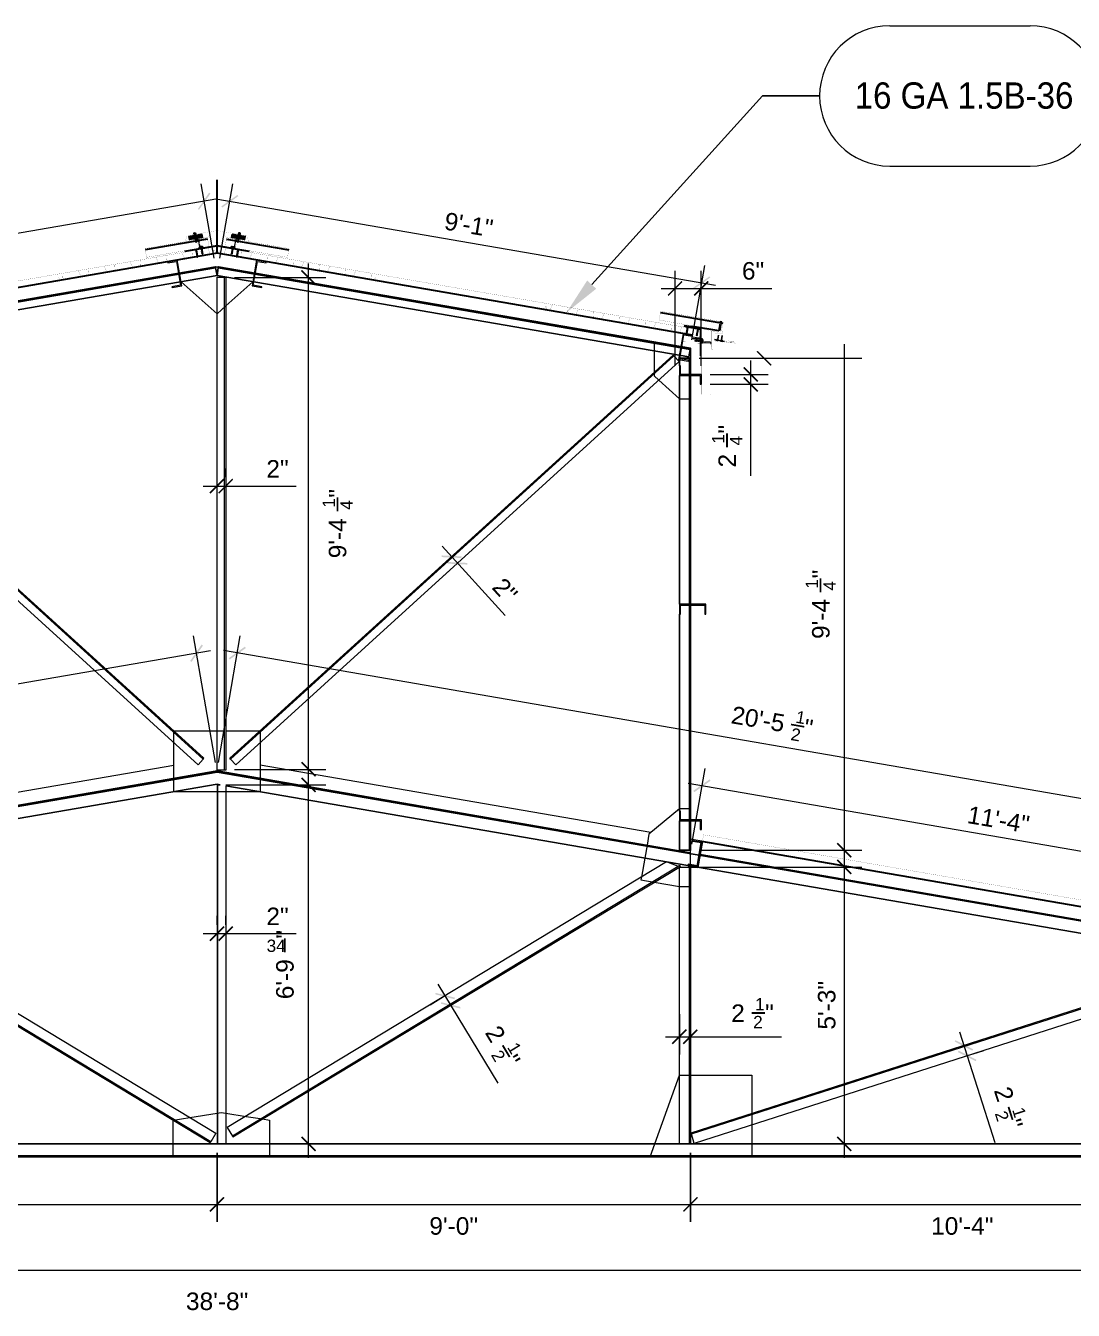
# Model space of a CAD drawing. Header units: inches. Extents: x -33163 to 19162, y -8858 to 30669.
# Drawn here: x -3158.9 to -2919.9, y -79.6 to 213.3 of the extents above; entities that cross this region are included whole.
import ezdxf
from ezdxf import colors
from ezdxf.entities.mleader import LeaderData, LeaderLine
from ezdxf.enums import TextEntityAlignment as Align
from ezdxf.math import Vec2, Vec3

# ---------------------------------------------------------------- set-up
doc = ezdxf.new("R2010")
doc.units = ezdxf.units.IN
doc.layers.get('0').update_dxf_attribs({"color": 9, "lineweight": 0})
doc.layers.get('Defpoints').update_dxf_attribs({"color": 254})
for name, color, linetype, lineweight in [('01 Accessories', 12, 'Continuous', 25), ('05 Fasteners', 11, 'Continuous', 15), ('06 - Fasteners', 11, 'Continuous', 30), ('07 - Roof Panels', 6, 'Continuous', 30), ('10 - Flashings', 2, 'Continuous', 60), ('11 Sealant', 9, 'Continuous', 13), ('12 - Steel', 11, 'Continuous', 15), ('12 Structural', 11, 'Continuous', 25), ('17 - Rigid Insulation', 2, 'ZIGZAG', 30), ('CALLOUTS', 255, 'Continuous', 0), ('METAL-DECK', 12, 'Continuous', 0)]:
    doc.layers.add(name, color=color, linetype=linetype, lineweight=lineweight)
for name, color, linetype in [('TRUSS_DIM', 12, 'Continuous'), ('TRUSS_Geometry', 12, 'Continuous'), ('WALL_Solid Fills', 11, 'Continuous')]:
    doc.layers.add(name, color=color, linetype=linetype)
doc.styles.add('arial', font='arial.ttf', dxfattribs={"width": 0.9})
doc.styles.add('PDF F1', font='arial.ttf')
doc.styles.add('Sheffield', font='arial.ttf', dxfattribs={"height": 0.175})
doc.styles.get("Standard").update_dxf_attribs({"font": 'arial.ttf'})
doc.linetypes.add('ZIGZAG', pattern='A,0.0001,-0.2,[131,ltypeshp.shx,S=0.2,R=0,X=-0.2,Y=0],-0.4,[131,ltypeshp.shx,S=0.2,R=180,X=0.2,Y=0],-0.2', length=0.8001)
doc.dimstyles.new('Sheffield', dxfattribs={"dimtxt": 0.25, "dimasz": 0.375, "dimexe": 0.5, "dimexo": 0.5, "dimgap": 0.25, "dimtad": 1, "dimdec": 4, "dimzin": 3, "dimdsep": 46, "dimlunit": 4, "dimtxsty": 'Sheffield', "dimblk": 'OPEN30', "dimcen": 0.09375, "dimdle": 0.5, "dimclre": 256, "dimadec": 0, "dimazin": 0, "dimtfac": 1, "dimtdec": 4, "dimtix": 1, "dimtmove": 2, "dimatfit": 3, "dimldrblk": 'OPEN30', "dimfxl": 1, "dimfrac": 2, "dimtolj": 1, "dimtzin": 0, "dimarcsym": 0})

# ---------------------------------------------------------------- blocks, each defined once
blk = doc.blocks.new('_TagSlot')
at = {"color": 0, "linetype": 'ByBlock', "lineweight": -2, "transparency": 16777216}
for p, q in [((-0.125, 0.125), (0.125, 0.125)), ((-0.125, -0.125), (0.125, -0.125))]:
    blk.add_line(p, q, dxfattribs=at)
for centre, start, end in [((-0.125, 0), 90, 270), ((0.125, 0), 270, 90)]:
    blk.add_arc(centre, 0.125, start, end, dxfattribs=at)
at = {"color": 0, "transparency": 16777216}
blk.add_attdef('TAGNUMBER', text='', height=0.09375, dxfattribs=at).set_placement((0, -0.046875), align=Align.CENTER)
blk = doc.blocks.new('*U254')
at = {"layer": '11 Sealant'}
h = blk.add_hatch(dxfattribs=at)
h.set_pattern_fill('ANSI31', color=256, scale=0.75, angle=29.9901)
h.set_pattern_definition([(74.99, (0.02288, 0.08538), (-0.090551, 0.02428), [])])
h.paths.add_polyline_path([(0.38, 0.22), (0.29, 0.38), (-0.47, -0.06), (-0.38, -0.22)])
blk.add_lwpolyline([(-0.38, -0.22), (-0.47, -0.06), (0.29, 0.38), (0.38, 0.22)], close=True, dxfattribs=at)
blk = doc.blocks.new('*U255')
at = {"layer": '05 Fasteners'}
for p, q in [((-0.31, 0.12), (-0.15, 0.17)), ((-0.16, 0.21), (-0.16, 0.31)), ((-0.15, 0.17), (0.15, 0.17)), ((-0.13, 0.33), (-0.12, 0.33)), ((-0.12, 0.33), (0.12, 0.33)), ((-0.09, 0.21), (-0.09, 0.31)), ((-0.08, 0.03), (-0.08, -0.1)), ((-0.06, 0.33), (0.06, 0.33)), ((0.08, 0.03), (0.08, -0.06)), ((0.09, 0.21), (0.09, 0.31)), ((0.12, 0.33), (0.13, 0.33)), ((0.31, 0.12), (0.15, 0.17)), ((0.16, 0.21), (0.16, 0.31)), ((-0.12, -0.13), (-0.08, -0.1)), ((-0.08, -0.14), (-0.12, -0.13)), ((-0.12, -0.23), (-0.08, -0.2)), ((-0.08, -0.24), (-0.12, -0.23)), ((-0.12, -0.34), (-0.08, -0.31)), ((-0.08, -0.35), (-0.12, -0.34)), ((-0.12, -0.44), (-0.08, -0.41)), ((-0.08, -0.45), (-0.12, -0.44)), ((-0.12, -0.54), (-0.08, -0.51)), ((-0.08, -0.55), (-0.12, -0.54)), ((-0.12, -0.64), (-0.08, -0.61)), ((-0.08, -0.65), (-0.12, -0.64)), ((-0.12, -0.74), (-0.08, -0.72)), ((-0.08, -0.75), (-0.12, -0.74)), ((-0.12, -0.85), (-0.08, -0.82)), ((-0.08, -0.86), (-0.12, -0.85)), ((-0.12, -0.95), (-0.08, -0.92)), ((-0.08, -0.96), (-0.12, -0.95)), ((-0.12, -1.05), (-0.08, -1.02)), ((-0.08, -1.06), (-0.12, -1.05)), ((-0.12, -1.15), (-0.08, -1.12)), ((-0.08, -1.16), (-0.12, -1.15)), ((-0.12, -1.26), (-0.08, -1.23)), ((-0.08, -1.27), (-0.12, -1.26)), ((-0.12, -1.36), (-0.08, -1.33)), ((-0.08, -1.37), (-0.12, -1.36)), ((-0.12, -1.46), (-0.08, -1.43)), ((-0.08, -1.47), (-0.12, -1.46)), ((-0.12, -1.56), (-0.08, -1.53)), ((-0.08, -1.57), (-0.12, -1.56)), ((-0.12, -1.67), (-0.08, -1.64)), ((-0.08, -1.68), (-0.12, -1.67)), ((-0.08, -0.1), (0.08, -0.06)), ((0.08, -0.1), (-0.08, -0.14)), ((-0.08, -0.14), (-0.08, -0.2)), ((-0.08, -0.2), (0.08, -0.17)), ((0.08, -0.21), (-0.08, -0.24)), ((-0.08, -0.24), (-0.08, -0.31)), ((-0.08, -0.31), (0.08, -0.27)), ((0.08, -0.31), (-0.08, -0.35)), ((-0.08, -0.35), (-0.08, -0.41)), ((-0.08, -0.41), (0.08, -0.37)), ((0.08, -0.41), (-0.08, -0.45)), ((-0.08, -0.45), (-0.08, -0.51)), ((-0.08, -0.51), (0.08, -0.47)), ((0.08, -0.51), (-0.08, -0.55)), ((-0.08, -0.55), (-0.08, -0.61)), ((-0.08, -0.61), (0.08, -0.57)), ((0.08, -0.61), (-0.08, -0.65)), ((-0.08, -0.65), (-0.08, -0.72)), ((-0.08, -0.72), (0.08, -0.68)), ((0.08, -0.72), (-0.08, -0.75)), ((-0.08, -0.75), (-0.08, -0.82)), ((-0.08, -0.82), (0.08, -0.78)), ((0.08, -0.82), (-0.08, -0.86)), ((-0.08, -0.86), (-0.08, -0.92)), ((-0.08, -0.92), (0.08, -0.88)), ((0.08, -0.92), (-0.08, -0.96)), ((-0.08, -0.96), (-0.08, -1.02)), ((-0.08, -1.02), (0.08, -0.98)), ((0.08, -1.02), (-0.08, -1.06)), ((-0.08, -1.06), (-0.08, -1.12)), ((-0.08, -1.12), (0.08, -1.09)), ((0.08, -1.13), (-0.08, -1.16)), ((-0.08, -1.16), (-0.08, -1.23)), ((-0.08, -1.23), (0.08, -1.19)), ((0.08, -1.23), (-0.08, -1.27)), ((-0.08, -1.27), (-0.08, -1.33)), ((-0.08, -1.33), (0.08, -1.29)), ((0.08, -1.33), (-0.08, -1.37)), ((-0.08, -1.37), (-0.08, -1.43)), ((-0.08, -1.43), (0.08, -1.39)), ((0.08, -1.43), (-0.08, -1.47)), ((-0.08, -1.47), (-0.08, -1.53)), ((-0.08, -1.53), (0.08, -1.49)), ((0.08, -1.53), (-0.08, -1.57)), ((-0.08, -1.57), (-0.08, -1.64)), ((-0.08, -1.64), (0.08, -1.6)), ((0.08, -1.64), (-0.08, -1.68)), ((-0.08, -1.68), (-0.08, -1.85)), ((-0.08, -1.85), (0, -1.92)), ((-0.04, -1.85), (0, -1.69)), ((-0.04, -1.85), (0, -1.92)), ((0, -1.92), (0.04, -1.72)), ((0.08, -1.85), (0, -1.92)), ((0.04, -1.85), (0, -1.92)), ((0.04, -1.69), (0.04, -1.85)), ((0.08, -0.06), (0.12, -0.07)), ((0.12, -0.07), (0.08, -0.1)), ((0.08, -0.1), (0.08, -0.17)), ((0.08, -0.17), (0.12, -0.18)), ((0.12, -0.18), (0.08, -0.21)), ((0.08, -0.21), (0.08, -0.27)), ((0.08, -0.27), (0.12, -0.28)), ((0.12, -0.28), (0.08, -0.31)), ((0.08, -0.31), (0.08, -0.37)), ((0.08, -0.37), (0.12, -0.38)), ((0.12, -0.38), (0.08, -0.41)), ((0.08, -0.41), (0.08, -0.47)), ((0.08, -0.47), (0.12, -0.48)), ((0.12, -0.48), (0.08, -0.51)), ((0.08, -0.51), (0.08, -0.57)), ((0.08, -0.57), (0.12, -0.58)), ((0.12, -0.58), (0.08, -0.61)), ((0.08, -0.61), (0.08, -0.68)), ((0.08, -0.68), (0.12, -0.69)), ((0.12, -0.69), (0.08, -0.72)), ((0.08, -0.72), (0.08, -0.78)), ((0.08, -0.78), (0.12, -0.79)), ((0.12, -0.79), (0.08, -0.82)), ((0.08, -0.82), (0.08, -0.88)), ((0.08, -0.88), (0.12, -0.89)), ((0.12, -0.89), (0.08, -0.92)), ((0.08, -0.92), (0.08, -0.98)), ((0.08, -0.98), (0.12, -0.99)), ((0.12, -0.99), (0.08, -1.02)), ((0.08, -1.02), (0.08, -1.09)), ((0.08, -1.09), (0.12, -1.1)), ((0.12, -1.1), (0.08, -1.13)), ((0.08, -1.13), (0.08, -1.19)), ((0.08, -1.19), (0.12, -1.2)), ((0.12, -1.2), (0.08, -1.23)), ((0.08, -1.23), (0.08, -1.29)), ((0.08, -1.29), (0.12, -1.3)), ((0.12, -1.3), (0.08, -1.33)), ((0.08, -1.33), (0.08, -1.39)), ((0.08, -1.39), (0.12, -1.4)), ((0.12, -1.4), (0.08, -1.43)), ((0.08, -1.43), (0.08, -1.49)), ((0.08, -1.49), (0.12, -1.5)), ((0.12, -1.5), (0.08, -1.53)), ((0.08, -1.53), (0.08, -1.6)), ((0.08, -1.6), (0.12, -1.61)), ((0.12, -1.61), (0.08, -1.64)), ((0.08, -1.64), (0.08, -1.85))]:
    blk.add_line(p, q, dxfattribs=at)
for points in [[(-0.31, 0.12), (0.31, 0.12), (0.31, 0.11), (-0.31, 0.11)], [(-0.25, 0.11), (0.25, 0.11), (0.25, 0.03), (-0.25, 0.03)]]:
    blk.add_lwpolyline(points, close=True, dxfattribs=at)
blk.add_lwpolyline([(-0.18, 0.21), (0.18, 0.21, -0.414214), (0.19, 0.2), (0.19, 0.18), (-0.19, 0.18), (-0.19, 0.2, -0.414214)], format="xyb", close=True, dxfattribs=at)
for centre, radius, start, end in [((-0.13, 0.31), 0.0279, 90, 180), ((-0.12, 0.31), 0.0279, 0, 90), ((-0.06, 0.31), 0.0279, 90, 180), ((0.06, 0.31), 0.0279, 0, 90), ((0.12, 0.31), 0.0279, 90, 180), ((0.13, 0.31), 0.0279, 0, 90), ((0, -1.58), 0.274, 253.693, 261.1464), ((0.02, -1.69), 0.0213, 5.7698, 165.8256), ((0, -1.58), 0.274, 278.8536, 286.307)]:
    blk.add_arc(centre, radius, start, end, dxfattribs=at)
blk = doc.blocks.new('#10 SD Pancake')
at = {"layer": '05 Fasteners'}
for p, q in [((0.23, 0.11), (-0.23, 0.11)), ((-0.23, 0.03), (0.23, 0.03)), ((-0.08, 0.03), (-0.08, -0.1)), ((0.08, 0.03), (0.08, -0.06)), ((-0.12, -0.13), (-0.08, -0.1)), ((-0.08, -0.14), (-0.12, -0.13)), ((-0.12, -0.23), (-0.08, -0.2)), ((-0.08, -0.24), (-0.12, -0.23)), ((-0.12, -0.34), (-0.08, -0.31)), ((-0.08, -0.35), (-0.12, -0.34)), ((-0.12, -0.44), (-0.08, -0.41)), ((-0.08, -0.45), (-0.12, -0.44)), ((-0.12, -0.54), (-0.08, -0.51)), ((-0.08, -0.55), (-0.12, -0.54)), ((-0.12, -0.64), (-0.08, -0.61)), ((-0.08, -0.65), (-0.12, -0.64)), ((-0.12, -0.74), (-0.08, -0.72)), ((-0.08, -0.75), (-0.12, -0.74)), ((-0.12, -0.85), (-0.08, -0.82)), ((-0.08, -0.86), (-0.12, -0.85)), ((-0.12, -0.95), (-0.08, -0.92)), ((-0.08, -0.96), (-0.12, -0.95)), ((-0.12, -1.05), (-0.08, -1.02)), ((-0.08, -1.06), (-0.12, -1.05)), ((-0.12, -1.15), (-0.08, -1.12)), ((-0.08, -1.16), (-0.12, -1.15)), ((-0.12, -1.26), (-0.08, -1.23)), ((-0.08, -1.27), (-0.12, -1.26)), ((-0.12, -1.36), (-0.08, -1.33)), ((-0.08, -1.37), (-0.12, -1.36)), ((-0.12, -1.46), (-0.08, -1.43)), ((-0.08, -1.47), (-0.12, -1.46)), ((-0.08, -0.1), (0.08, -0.06)), ((0.08, -0.1), (-0.08, -0.14)), ((-0.08, -0.14), (-0.08, -0.2)), ((-0.08, -0.2), (0.08, -0.17)), ((0.08, -0.21), (-0.08, -0.24)), ((-0.08, -0.24), (-0.08, -0.31)), ((-0.08, -0.31), (0.08, -0.27)), ((0.08, -0.31), (-0.08, -0.35)), ((-0.08, -0.35), (-0.08, -0.41)), ((-0.08, -0.41), (0.08, -0.37)), ((0.08, -0.41), (-0.08, -0.45)), ((-0.08, -0.45), (-0.08, -0.51)), ((-0.08, -0.51), (0.08, -0.47)), ((0.08, -0.51), (-0.08, -0.55)), ((-0.08, -0.55), (-0.08, -0.61)), ((-0.08, -0.61), (0.08, -0.57)), ((0.08, -0.61), (-0.08, -0.65)), ((-0.08, -0.65), (-0.08, -0.72)), ((-0.08, -0.72), (0.08, -0.68)), ((0.08, -0.72), (-0.08, -0.75)), ((-0.08, -0.75), (-0.08, -0.82)), ((-0.08, -0.82), (0.08, -0.78)), ((0.08, -0.82), (-0.08, -0.86)), ((-0.08, -0.86), (-0.08, -0.92)), ((-0.08, -0.92), (0.08, -0.88)), ((0.08, -0.92), (-0.08, -0.96)), ((-0.08, -0.96), (-0.08, -1.02)), ((-0.08, -1.02), (0.08, -0.98)), ((0.08, -1.02), (-0.08, -1.06)), ((-0.08, -1.06), (-0.08, -1.12)), ((-0.08, -1.12), (0.08, -1.09)), ((0.08, -1.13), (-0.08, -1.16)), ((-0.08, -1.16), (-0.08, -1.23)), ((-0.08, -1.23), (0.08, -1.19)), ((0.08, -1.23), (-0.08, -1.27)), ((-0.08, -1.27), (-0.08, -1.33)), ((-0.08, -1.33), (0.08, -1.29)), ((0.08, -1.33), (-0.08, -1.37)), ((-0.08, -1.37), (-0.08, -1.43)), ((-0.08, -1.43), (0.08, -1.39)), ((0.08, -1.43), (-0.08, -1.47)), ((-0.08, -1.47), (-0.08, -1.64)), ((-0.08, -1.64), (0, -1.72)), ((-0.04, -1.65), (0, -1.48)), ((-0.04, -1.65), (0, -1.72)), ((0, -1.72), (0.04, -1.52)), ((0.08, -1.64), (0, -1.72)), ((0.04, -1.65), (0, -1.72)), ((0.04, -1.48), (0.04, -1.65)), ((0.08, -0.06), (0.12, -0.07)), ((0.12, -0.07), (0.08, -0.1)), ((0.08, -0.1), (0.08, -0.17)), ((0.08, -0.17), (0.12, -0.18)), ((0.12, -0.18), (0.08, -0.21)), ((0.08, -0.21), (0.08, -0.27)), ((0.08, -0.27), (0.12, -0.28)), ((0.12, -0.28), (0.08, -0.31)), ((0.08, -0.31), (0.08, -0.37)), ((0.08, -0.37), (0.12, -0.38)), ((0.12, -0.38), (0.08, -0.41)), ((0.08, -0.41), (0.08, -0.47)), ((0.08, -0.47), (0.12, -0.48)), ((0.12, -0.48), (0.08, -0.51)), ((0.08, -0.51), (0.08, -0.57)), ((0.08, -0.57), (0.12, -0.58)), ((0.12, -0.58), (0.08, -0.61)), ((0.08, -0.61), (0.08, -0.68)), ((0.08, -0.68), (0.12, -0.69)), ((0.12, -0.69), (0.08, -0.72)), ((0.08, -0.72), (0.08, -0.78)), ((0.08, -0.78), (0.12, -0.79)), ((0.12, -0.79), (0.08, -0.82)), ((0.08, -0.82), (0.08, -0.88)), ((0.08, -0.88), (0.12, -0.89)), ((0.12, -0.89), (0.08, -0.92)), ((0.08, -0.92), (0.08, -0.98)), ((0.08, -0.98), (0.12, -0.99)), ((0.12, -0.99), (0.08, -1.02)), ((0.08, -1.02), (0.08, -1.09)), ((0.08, -1.09), (0.12, -1.1)), ((0.12, -1.1), (0.08, -1.13)), ((0.08, -1.13), (0.08, -1.19)), ((0.08, -1.19), (0.12, -1.2)), ((0.12, -1.2), (0.08, -1.23)), ((0.08, -1.23), (0.08, -1.29)), ((0.08, -1.29), (0.12, -1.3)), ((0.12, -1.3), (0.08, -1.33)), ((0.08, -1.33), (0.08, -1.39)), ((0.08, -1.39), (0.12, -1.4)), ((0.12, -1.4), (0.08, -1.43)), ((0.08, -1.43), (0.08, -1.64))]:
    blk.add_line(p, q, dxfattribs=at)
for centre, radius, start, end in [((-0.23, 0.07), 0.0385, 90, 270), ((-0.23, 0.07), 0.0385, 90, 270), ((0.23, 0.07), 0.0385, 270, 90), ((0.23, 0.07), 0.0385, 270, 90), ((0, -1.38), 0.274, 253.693, 261.1464), ((0.02, -1.49), 0.0213, 5.7698, 165.8256), ((0, -1.38), 0.274, 278.8536, 286.307)]:
    blk.add_arc(centre, radius, start, end, dxfattribs=at)
blk = doc.blocks.new('*U256')
at = {"layer": '11 Sealant'}
h = blk.add_hatch(dxfattribs=at)
h.set_pattern_fill('ANSI31', color=256, scale=0.75, angle=-0.009933)
h.set_pattern_definition([(44.99, (0.0625, 0.0625), (-0.06628, 0.066303), [])])
h.paths.add_polyline_path([(0.4375, 0), (0.4375, 0.1875), (-0.4375, 0.1875), (-0.4375, 0)])
blk.add_lwpolyline([(-0.4375, 0), (-0.4375, 0.1875), (0.4375, 0.1875), (0.4375, 0)], close=True, dxfattribs=at)
blk = doc.blocks.new('_Open30')
at = {"color": 0, "linetype": 'ByBlock', "lineweight": -2}
for p, q in [((-1, 0.27), (0, 0)), ((0, 0), (-1, -0.27)), ((0, 0), (-1, 0))]:
    blk.add_line(p, q, dxfattribs=at)
blk = doc.blocks.new('*D257')
at = {"color": 0, "lineweight": -2, "transparency": 16777216}
for p, q in [((-3001.41, 141.68), (-3001.78, 141.74)), ((-3000.22, 141.47), (-3001.04, 141.61)), ((-2999.85, 141.41), (-2999.48, 141.35))]:
    blk.add_line(p, q, dxfattribs=at)
at = {"lineweight": -2, "transparency": 16777216}
for p, q in [((-3000.84, 142.79), (-3001.08, 141.37)), ((-3000.01, 142.7), (-3000.26, 141.23))]:
    blk.add_line(p, q, dxfattribs=at)
at = {"layer": 'Defpoints', "color": 0, "transparency": 16777216}
for p in [(-3001.04, 141.61), (-3000.72, 143.43), (-2999.9, 143.34)]:
    blk.add_point(p, dxfattribs=at)
at = {"color": 0, "lineweight": -2, "transparency": 16777216, "xscale": 0.375, "yscale": 0.375, "zscale": 0.375}
for p, rotation in [((-3001.04, 141.61), 350.2232349922344), ((-3000.22, 141.47), 170.2232349922343)]:
    blk.add_blockref('_Open30', p, dxfattribs=dict(at, rotation=rotation))
at = {"color": 0, "transparency": 16777216, "insert": (-2998.02, 141.22), "char_height": 0.175, "attachment_point": 5, "rotation": 350.2232, "style": 'Sheffield'}
blk.add_mtext('\\A1;ALLOW FOR \\PTHERMAL EXPANSION', dxfattribs=at)

msp = doc.modelspace()

# ---------------------------------------------------------------- linework, layer by layer
at = {"layer": '01 Accessories', "linetype": 'Continuous'}
for p, q in [((-3118.64609, 165.61661), (-3121.60252, 165.10718)), ((-3118.62221, 165.47802), (-3121.57864, 164.96859)), ((-3118.59833, 165.33944), (-3121.55476, 164.83001)), ((-3118.57445, 165.20086), (-3121.53088, 164.69143)), ((-3111.8583, 165.20086), (-3108.90187, 164.69143)), ((-3111.83442, 165.33944), (-3108.87799, 164.83001)), ((-3111.81055, 165.47802), (-3108.85411, 164.96859)), ((-3111.78667, 165.61661), (-3108.83024, 165.10718))]:
    msp.add_line(p, q, dxfattribs=at)
for points in [[(-3118.54659, 165.03918), (-3118.67395, 165.77829), (-3121.63038, 165.26885), (-3121.50302, 164.52975)], [(-3111.88616, 165.03918), (-3111.75881, 165.77829), (-3108.80238, 165.26885), (-3108.92973, 164.52975)]]:
    msp.add_lwpolyline(points, close=True, dxfattribs=at)
at = {"layer": '06 - Fasteners'}
msp.add_line((-3115.21638, 161.41097), (-3115.21638, 178.14599), dxfattribs=at)
at = {"layer": '07 - Roof Panels', "lineweight": 30}
for p, q in [((-3117.36308, 164.67873), (-3131.59496, 162.22641)), ((-3113.06967, 164.67873), (-3098.8378, 162.22641)), ((-3014.0749, 147.93279), (-2999.84303, 145.48046))]:
    msp.add_line(p, q, dxfattribs=at)
at = {"layer": '07 - Roof Panels', "const_width": 0.03}
for points in [[(-3131.28982, 160.5032), (-3117.06591, 162.95415), (-3117.41092, 164.95633), (-3131.64279, 162.504)], [(-3099.14294, 160.5032), (-3113.36684, 162.95415), (-3113.02184, 164.95633), (-3098.78996, 162.504)], [(-3000.14817, 143.75725), (-3014.37207, 146.2082), (-3014.02707, 148.21039), (-2999.7952, 145.75805)], [(-3004.72307, 129.25171), (-3004.72307, 143.68524), (-3002.69138, 143.68524), (-3002.69139, 129.24362)]]:
    msp.add_lwpolyline(points, close=True, dxfattribs=at)
msp.add_lwpolyline([(-3000.14817, 143.75725, -0.855673499), (-3000.27059, 143.02701), (-3001.75415, 143.2736)], format="xyb", dxfattribs=at)
at = {"layer": '10 - Flashings', "linetype": 'Continuous', "const_width": 0.02}
for points in [[(-3122.2204, 164.49743), (-3122.32728, 164.20729), (-3122.34586, 164.18097), (-3122.3751, 164.16747), (-3122.40718, 164.17042), (-3122.43351, 164.18899), (-3122.447, 164.21823), (-3122.44406, 164.25031), (-3122.00863, 165.43237), (-3115.21638, 166.60276), (-3108.42413, 165.43237), (-3107.98869, 164.25031), (-3107.98575, 164.21823), (-3107.99925, 164.18899), (-3108.02557, 164.17042), (-3108.05765, 164.16747), (-3108.08689, 164.18097), (-3108.10548, 164.20729), (-3108.21236, 164.49743)], [(-3120.70738, 164.55245), (-3117.1845, 165.15956), (-3116.80772, 165.67196)], [(-3120.65458, 164.52488), (-3119.77779, 164.67598), (-3119.45438, 162.8077), (-3118.31845, 163.00345)], [(-3109.72537, 164.55245), (-3113.24826, 165.15956), (-3113.62504, 165.67196)], [(-3109.77818, 164.52488), (-3110.65497, 164.67598), (-3110.97837, 162.8077), (-3112.1143, 163.00345)], [(-3004.97665, 140.84122), (-3004.97665, 144.0138), (-3007.82144, 144.49507)], [(-3002.19693, 139.50497), (-3002.61209, 139.92012), (-3002.61209, 140.85601), (-3004.49871, 140.85496), (-3004.49871, 142.00996)]]:
    msp.add_lwpolyline(points, dxfattribs=at)
msp.add_lwpolyline([(-3002.57522, 139.77548), (-3002.24612, 139.44638, 1.000815207), (-3002.14785, 139.56364), (-3002.5014, 139.91719), (-3002.5014, 143.67584), (-3000.80279, 143.38213, 1.08617152), (-3000.78137, 143.506), (-3006.69085, 144.53444)], format="xyb", dxfattribs=at)
at = {"layer": '11 Sealant'}
for points in [[(-3119.7575, 164.55789, -1.03231928), (-3119.52556, 164.53488, -0.765945154), (-3119.49587, 164.34855, -0.68343721), (-3119.45659, 164.14538, -0.712027561), (-3119.41389, 163.96644, -0.639737928), (-3119.3875, 163.78206, -0.521234752), (-3119.33659, 163.5623, -0.561368537), (-3119.31801, 163.33839, -0.909348009), (-3119.28071, 163.12194, -0.637446441), (-3119.23313, 162.84583, -0.297298254)], [(-3110.67525, 164.55789, 1.03231928), (-3110.90719, 164.53488, 0.765945154), (-3110.93688, 164.34855, 0.68343721), (-3110.97616, 164.14538, 0.712027561), (-3111.01886, 163.96644, 0.639737928), (-3111.04525, 163.78206, 0.521234752), (-3111.09616, 163.5623, 0.561368537), (-3111.11474, 163.33839, 0.909348009), (-3111.15204, 163.12194, 0.637446441), (-3111.19962, 162.84583, 0.297298254)], [(-3002.62766, 140.85595, 1.03231928), (-3002.68973, 141.08061, 0.765945154), (-3002.87839, 141.07823, 0.68343721), (-3003.08528, 141.08243, 0.712027561), (-3003.26887, 141.09412, 0.639737928), (-3003.45506, 141.08881, 0.521234752), (-3003.68027, 141.10166, 0.644658467), (-3003.93309, 141.06172, 0.496886663), (-3004.18766, 141.08195, 0.471006964), (-3004.49871, 141.08195)]]:
    msp.add_lwpolyline(points, format="xyb", dxfattribs=at)
msp.add_lwpolyline([(-3000.50619, 145.46529, 0.3510004), (-3000.54929, 145.21903, 0.3510004), (-3000.59239, 144.97278, 0.3510004), (-3000.6355, 144.72652, 0.3510004), (-3000.6786, 144.48026, 0.3510004), (-3000.72171, 144.23401, 0.3510004), (-3000.76481, 143.98775, 0.329744333), (-3000.81721, 143.86951), (-3000.44794, 143.80588, 0.24499229), (-3000.45724, 143.93392, 0.3510004), (-3000.41413, 144.18017, 0.3510004), (-3000.37103, 144.42643, 0.3510004), (-3000.32792, 144.67268, 0.3510004), (-3000.28482, 144.91894, 0.3510004), (-3000.24172, 145.1652, 0.3510004), (-3000.19861, 145.41145, 0.24069565), (-3000.0913, 145.77391), (-3000.48549, 145.84183, 0.23886184)], format="xyb", close=True, dxfattribs=at)
at = {"layer": '12 - Steel', "const_width": 0.03}
for points in [[(-3223.69876, 142.72048), (-3115.21638, 161.41097), (-3115.4699, 162.88939), (-3223.95228, 144.1989)], [(-3006.734, 142.72048), (-3115.21638, 161.41097), (-3114.96285, 162.88939), (-3006.48047, 144.1989)], [(-2872.7504, 4.63668), (-3004.49796, 27.3652), (-3004.24443, 28.84362), (-2872.49687, 6.1151)]]:
    msp.add_lwpolyline(points, close=True, dxfattribs=at)
for points in [[(-3115.56374, 161.60483), (-3115.82387, 162.19421), (-3116.00865, 162.16237), (-3116.07561, 161.26293), (-3116.69153, 161.15678), (-3117.31584, 162.57129), (-3120.76499, 161.97684), (-3120.87978, 160.43494), (-3122.60436, 160.13772), (-3123.22867, 161.55223), (-3126.67782, 160.95778), (-3126.79261, 159.41589), (-3128.51718, 159.11866), (-3129.1415, 160.53318), (-3132.59065, 159.93872), (-3132.70543, 158.39683), (-3134.43001, 158.0996), (-3135.05432, 159.51412), (-3138.50347, 158.91967), (-3138.61826, 157.37777), (-3140.34284, 157.08054), (-3140.96715, 158.49506), (-3144.4163, 157.90061), (-3144.53109, 156.35871), (-3146.25566, 156.06148), (-3146.87998, 157.476), (-3150.32913, 156.88155), (-3150.44391, 155.33965), (-3151.05983, 155.2335), (-3151.37199, 155.94076)], [(-3114.86901, 161.60483), (-3114.60888, 162.19421), (-3114.4241, 162.16237), (-3114.35714, 161.26293), (-3113.74122, 161.15678), (-3113.11691, 162.57129), (-3109.66776, 161.97684), (-3109.55297, 160.43494), (-3107.8284, 160.13772), (-3107.20408, 161.55223), (-3103.75493, 160.95778), (-3103.64015, 159.41589), (-3101.91557, 159.11866), (-3101.29126, 160.53318), (-3097.84211, 159.93872), (-3097.72732, 158.39683), (-3096.00274, 158.0996), (-3095.37843, 159.51412), (-3091.92928, 158.91967), (-3091.81449, 157.37777), (-3090.08992, 157.08054), (-3089.4656, 158.49506), (-3086.01645, 157.90061), (-3085.90167, 156.35871), (-3084.17709, 156.06148), (-3083.55277, 157.476), (-3080.10363, 156.88155), (-3079.98884, 155.33965), (-3079.37292, 155.2335), (-3079.06076, 155.94076)], [(-3040.47274, 148.78438), (-3040.21261, 149.37376), (-3040.02783, 149.34191), (-3039.96088, 148.44247), (-3039.34496, 148.33632), (-3038.72064, 149.75083), (-3035.27149, 149.15638), (-3035.1567, 147.61449), (-3033.43213, 147.31726), (-3032.80781, 148.73178), (-3029.35866, 148.13733), (-3029.24388, 146.59543), (-3027.5193, 146.2982), (-3026.89499, 147.71272), (-3023.44584, 147.11827), (-3023.33105, 145.57637), (-3021.60648, 145.27914), (-3020.98216, 146.69366), (-3017.53301, 146.09921), (-3017.41822, 144.55731), (-3015.69365, 144.26009), (-3015.06933, 145.6746), (-3011.62018, 145.08015), (-3011.5054, 143.53825), (-3009.78082, 143.24103), (-3009.15651, 144.65554), (-3005.70736, 144.06109), (-3005.59257, 142.51919), (-3004.97665, 142.41304), (-3004.97665, 142.41304)]]:
    msp.add_lwpolyline(points, dxfattribs=at)
at = {"layer": '12 Structural', "const_width": 0.0625}
msp.add_lwpolyline([(-3008.4149, 141.23594), (-3008.78763, 141.29848, -0.414213562), (-3008.9256, 141.409), (-3008.72951, 142.59316, -0.414213562), (-3008.619, 142.73114), (-3005.16827, 142.15863, -0.263498357), (-3005.09615, 142.05875), (-3005.08249, 141.93516), (-3005.08249, 140.90124, -0.414213562), (-3005.20749, 140.77624), (-3005.58249, 140.81521)], format="xyb", dxfattribs=at)
at = {"layer": '17 - Rigid Insulation', "linetype": 'ZIGZAG', "ltscale": 0.003}
for points in [[(-3107.82179, 161.8275), (-3115.21638, 163.10313), (-3122.61096, 161.8275)], [(-3004.83609, 138.0647), (-3004.83609, 144.06152), (-3008.66144, 144.77608)], [(-3000.7309, 143.71754), (-3006.73538, 144.74949), (-3007.05521, 144.63433), (-3008.62164, 144.90425)]]:
    msp.add_lwpolyline(points, dxfattribs=at)
at = {"layer": 'METAL-DECK', "lineweight": 30}
for points in [[(-3006.73875, 142.72048), (-3115.21874, 161.44049), (-3221.51207, 143.09381)], [(-3005.19204, 27.46718), (-2872.71206, 4.64048)]]:
    msp.add_lwpolyline(points, dxfattribs=at)
at = {"layer": 'TRUSS_DIM', "color": 251, "lineweight": 13, "true_color": 0x494949}
for points in [[(-3115.91209, 160.3205), (-3118.84544, 177.22715)], [(-3114.57876, 160.3205), (-3111.64541, 177.22715)], [(-3115.00544, 173.81382), (-3228.97875, 154.18716)], [(-3115.48542, 173.81382), (-3001.51211, 154.18716)], [(-3094.36538, 40.53384), (-3094.36538, 159.09381)], [(-3006.89875, 141.70717), (-3003.9654, 158.66718)], [(-3111.21874, 155.89382), (-3090.36538, 155.89382)], [(-3010.73875, 135.78717), (-3010.73875, 157.38715)], [(-3004.76537, 135.78717), (-3004.76537, 157.38715)], [(-3013.93871, 153.38715), (-2988.65876, 153.38715)], [(-2972.12539, 22.13385), (-2972.12539, 140.69383)], [(-3005.24543, 137.49384), (-2968.12539, 137.49384)], [(-2993.51211, 137.01382), (-2993.51211, 110.72048)], [(-3002.73875, 133.81382), (-2989.51211, 133.81382)], [(-3002.73875, 131.57383), (-2989.51211, 131.57383)], [(-3115.21874, 110.34715), (-3115.21874, 112.3205)], [(-3113.24543, 110.34715), (-3113.24543, 112.3205)], [(-3118.41877, 108.3205), (-3097.13874, 108.3205)], [(-3063.85871, 94.61383), (-3049.51211, 78.82717)], [(-3063.21874, 90.88051), (-3064.65876, 89.54718)], [(-3061.8854, 89.38715), (-3063.32542, 88.05381)], [(-3115.59211, 45.33384), (-3120.55207, 74.18716)], [(-3114.89875, 45.33384), (-3109.93871, 74.18716)], [(-3116.71206, 70.77383), (-3364.55207, 28.05381)], [(-2865.45873, 28.00051), (-3113.77871, 70.82717)], [(-3006.89875, 26.72048), (-3003.91209, 43.94717)], [(-3111.21874, 43.73383), (-3090.36538, 43.73383)], [(-3094.36538, -44.7995), (-3094.36538, 43.41384)], [(-3113.24543, 40.21385), (-3090.36538, 40.21385)], [(-3007.7521, 40.58718), (-2867.43203, 16.37384)], [(-3005.24543, 25.33384), (-2968.12539, 25.33384)], [(-2972.12539, -44.7995), (-2972.12539, 24.69383)], [(-3007.7521, 21.49384), (-2968.12539, 21.49384)], [(-3115.21874, 8.3205), (-3115.21874, 10.34715)], [(-3113.24543, 8.3205), (-3113.24543, 10.34715)], [(-3118.41877, 6.34715), (-3097.13874, 6.34715)], [(-3064.87206, -5.17283), (-3051.16543, -27.78615)], [(-3063.53872, -8.10618), (-3066.63207, -9.97284)], [(-3062.25877, -10.23952), (-3065.35204, -12.10618)], [(-3009.72541, -12.05283), (-3009.72541, -21.22617)], [(-3007.21874, -12.05283), (-3007.21874, -21.22617)], [(-3012.92544, -17.22617), (-2986.47207, -17.22617)], [(-2945.8321, -16.10618), (-2937.77871, -41.33282)], [(-2943.53872, -18.77285), (-2941.03205, -17.97284)], [(-2942.73875, -21.11949), (-2940.28539, -20.31952)], [(-3113.24543, -41.59951), (-3090.36538, -41.59951)], [(-3007.7521, -41.59951), (-2968.12539, -41.59951)], [(-3226.41873, -55.41282), (-3112.0187, -55.41282)], [(-3118.41877, -55.41282), (-3004.0187, -55.41282)], [(-3010.41877, -55.41282), (-2880.0187, -55.41282)], [(-3350.41873, -70.39951), (-2880.0187, -70.39951)]]:
    msp.add_lwpolyline(points, dxfattribs=at)
for points in [[(-3115.21874, -59.41282), (-3115.21874, -43.62616)], [(-3007.21874, -59.41282), (-3007.21874, -43.62616)]]:
    msp.add_lwpolyline(points, close=True, dxfattribs=at)
at = {"layer": 'TRUSS_DIM', "lineweight": 25, "transparency": 33554559}
for points in [[(-3119.32542, 171.3605), (-3116.71206, 175.04051), (-3119.59211, 171.52049), (-3117.03205, 175.25385)], [(-3110.57876, 174.72048), (-3114.25877, 172.10716), (-3110.36538, 174.45384), (-3114.0454, 171.84052)], [(-3092.60537, 154.45384), (-3095.80541, 157.65383), (-3092.87206, 154.18716), (-3096.07209, 157.38715)], [(-3006.41877, 153.2805), (-3002.68537, 155.89382), (-3006.63207, 153.54718), (-3002.89875, 156.1605)], [(-3012.23208, 151.68048), (-3009.03205, 154.88051), (-3012.44538, 151.94717), (-3009.24543, 155.14716)], [(-3003.27204, 155.14716), (-3006.47207, 151.94717), (-3003.00544, 154.88051), (-3006.20539, 151.68048)], [(-2988.68264, 136.00051), (-2991.8826, 139.2005), (-2988.94925, 135.78717), (-2992.14928, 138.98716)], [(-2995.21874, 135.25385), (-2992.0187, 132.05381), (-2994.95205, 135.52049), (-2991.7521, 132.3205)], [(-2991.7521, 130.08051), (-2994.95205, 133.2805), (-2992.0187, 129.81382), (-2995.21874, 133.01382)], [(-2999.11205, 120.37384), (-2998.68537, 120.37384), (-2999.11205, 117.17385), (-2998.68537, 117.17385)], [(-3116.71206, 106.61383), (-3113.51211, 109.81382), (-3116.97875, 106.88051), (-3113.77871, 110.08051)], [(-3111.7521, 110.08051), (-3114.95205, 106.88051), (-3111.53872, 109.81382), (-3114.73875, 106.61383)], [(-3087.9654, 105.76048), (-3087.53872, 105.76048), (-3087.9654, 102.56049), (-3087.53872, 102.56049)], [(-3064.0187, 92.1605), (-3059.48542, 91.94717), (-3063.9654, 92.53384), (-3059.43203, 92.3205)], [(-3058.0987, 90.82717), (-3062.63207, 91.04051), (-3058.15208, 90.45384), (-3062.63207, 90.66718)], [(-3121.03205, 68.26715), (-3118.41877, 72.00051), (-3121.35204, 68.48049), (-3118.73875, 72.21385)], [(-3108.87206, 71.73383), (-3112.55207, 69.12051), (-3108.65876, 71.41384), (-3112.33877, 68.80052)], [(-2984.33877, 53.81382), (-2981.29873, 53.2805), (-2984.28539, 54.18716), (-2981.24543, 53.65383)], [(-3096.07209, 45.22715), (-3092.87206, 42.02716), (-3095.80541, 45.49384), (-3092.60537, 42.29384)], [(-3092.60537, 38.77383), (-3095.80541, 41.97382), (-3092.87206, 38.50718), (-3096.07209, 41.70717)], [(-3002.84544, 41.49384), (-3006.57876, 38.88051), (-3002.63207, 41.17385), (-3006.36538, 38.56049)], [(-2973.8854, 26.77383), (-2970.68537, 23.57383), (-2973.61872, 27.04051), (-2970.41877, 23.84052)], [(-2970.41877, 20.05381), (-2973.61872, 23.25385), (-2970.68537, 19.78717), (-2973.8854, 22.98716)], [(-3116.71206, 4.58718), (-3113.51211, 7.78717), (-3116.97875, 4.85382), (-3113.77871, 8.05381)], [(-3111.7521, 8.05381), (-3114.95205, 4.85382), (-3111.53872, 7.78717), (-3114.73875, 4.58718)], [(-3099.9654, 5.22715), (-3099.59211, 5.22715), (-3099.9654, 2.02716), (-3099.59211, 2.02716)], [(-3065.45873, -7.51951), (-3061.03205, -8.6395), (-3065.35204, -7.19948), (-3060.97875, -8.26617)], [(-3059.69872, -10.39951), (-3064.07209, -9.33282), (-3059.7521, -10.77285), (-3064.17878, -9.65285)], [(-2993.29873, -11.57285), (-2990.20539, -11.57285), (-2993.29873, -11.99949), (-2990.20539, -11.99949)], [(-3011.21874, -18.93284), (-3008.0187, -15.73285), (-3011.48542, -18.66616), (-3008.28539, -15.46616)], [(-3005.77871, -15.46616), (-3008.97875, -18.66616), (-3005.51211, -15.73285), (-3008.71206, -18.93284)], [(-3050.25877, -19.25283), (-3048.65876, -21.91949), (-3049.8854, -19.03949), (-3048.28539, -21.70616)], [(-2946.95205, -18.29283), (-2942.95205, -20.37282), (-2946.79206, -17.97284), (-2942.73875, -20.05283)], [(-2941.99209, -22.45282), (-2946.0454, -20.37282), (-2942.15208, -22.77285), (-2946.20539, -20.69285)], [(-2934.89875, -33.27952), (-2933.93871, -36.21283), (-2934.47207, -33.11949), (-2933.56541, -36.05283)], [(-3096.07209, -40.15948), (-3092.87206, -43.35952), (-3095.80541, -39.89284), (-3092.60537, -43.09283)], [(-2973.8854, -40.15948), (-2970.68537, -43.35952), (-2973.61872, -39.89284), (-2970.41877, -43.09283)], [(-3116.71206, -57.11949), (-3113.51211, -53.91949), (-3116.97875, -56.90619), (-3113.77871, -53.70616)], [(-3113.77871, -53.70616), (-3116.97875, -56.90619), (-3113.51211, -53.91949), (-3116.71206, -57.11949)], [(-3008.71206, -57.11949), (-3005.51211, -53.91949), (-3008.97875, -56.90619), (-3005.77871, -53.70616)], [(-3005.77871, -53.70616), (-3008.97875, -56.90619), (-3005.51211, -53.91949), (-3008.71206, -57.11949)]]:
    msp.add_solid(points, dxfattribs=at)
at = {"layer": 'TRUSS_Geometry', "lineweight": 25}
for points in [[(-3115.53872, 158.08051), (-3115.59211, 158.34715), (-3223.21874, 139.78717), (-3223.16539, 139.52049), (-3115.53872, 158.08051), (-3115.21874, 156.37384), (-3007.59211, 137.81382), (-3007.27204, 139.52049), (-3114.95205, 158.08051), (-3114.89875, 158.34715), (-3007.21874, 139.78717), (-3007.27204, 139.52049)], [(-3114.95205, 158.08051), (-3115.21874, 156.37384), (-3222.89875, 137.81382), (-3223.16539, 139.52049)], [(-3009.72541, 135.78717), (-3009.72541, 137.49384), (-3007.48542, 137.49384), (-3007.48542, 25.33384), (-3007.21874, 25.33384), (-3007.21874, 137.49384), (-3007.48542, 137.49384)], [(-3009.72541, 81.44049), (-3009.72541, 133.54718)], [(-3009.72541, 34.2405), (-3009.72541, 79.14716)], [(-3347.21874, 3.14716), (-3115.21874, 43.14716), (-2873.29873, 1.44049), (-2873.24543, 1.65383), (-3005.03205, 24.37384)], [(-3007.21874, 24.74717), (-3115.21874, 43.41384), (-3223.21874, 24.74717)], [(-3114.52538, 40.21385), (-3115.21874, 40.37384), (-3336.87206, 2.13385)], [(-2893.61872, 2.13385), (-3113.24543, 40.00051)], [(-3007.48542, 25.33384), (-3009.72541, 25.33384), (-3009.72541, 32.00051)], [(-3220.71206, -41.59951), (-3115.21874, -41.59951)], [(-3115.00544, -41.59951), (-3007.48542, -41.59951)], [(-3007.21874, -41.59951), (-2883.21874, -41.59951)], [(-2883.21874, -44.37282), (-3347.21874, -44.37282)], [(-3347.21874, -44.58616), (-2883.21874, -44.58616)]]:
    msp.add_lwpolyline(points, dxfattribs=at)
at = {"layer": 'TRUSS_Geometry', "lineweight": 18}
for points in [[(-3126.47207, 159.52049), (-3126.41874, 159.25382), (-3124.44541, 159.57382), (-3123.53874, 154.18716), (-3125.51207, 153.81382), (-3125.45874, 153.60049), (-3123.27207, 153.97382), (-3124.28541, 159.89382)], [(-3106.20536, 159.89383), (-3107.2187, 153.97383), (-3105.03203, 153.6005), (-3104.9787, 153.81383), (-3106.95203, 154.18717), (-3105.99203, 159.57383), (-3104.0187, 159.25383), (-3103.96536, 159.5205)], [(-3008.92541, 143.09381), (-3009.93875, 137.17381), (-3007.75208, 136.80048), (-3007.69875, 137.06715), (-3009.67208, 137.38715), (-3008.71208, 142.82715), (-3006.73875, 142.50715), (-3006.73875, 142.72048)], [(-3009.72541, 133.54718), (-3004.97875, 133.54718), (-3004.97875, 131.57383), (-3004.71206, 131.57383), (-3004.71206, 133.81382), (-3009.51211, 133.81382), (-3009.51211, 135.78717), (-3009.72541, 135.78717)], [(-3003.9654, 79.14716), (-3003.7521, 79.14716), (-3003.7521, 81.44049), (-3009.72541, 81.44049), (-3009.72541, 81.17385), (-3009.72541, 79.14716), (-3009.51211, 79.14716), (-3009.51211, 81.17385), (-3003.9654, 81.17385)], [(-3004.71206, 32.26715), (-3009.51211, 32.26715), (-3009.51211, 34.2405), (-3009.72541, 34.2405), (-3009.72541, 32.00051), (-3004.97875, 32.00051), (-3004.97875, 30.02716), (-3004.71206, 30.02716)]]:
    msp.add_lwpolyline(points, close=True, dxfattribs=at)
at = {"layer": 'TRUSS_Geometry', "lineweight": 13}
for points in [[(-3115.59211, 158.34715), (-3114.89875, 158.34715)], [(-3113.51211, 43.57383), (-3113.51211, 155.94717)], [(-3107.05874, 154.93382), (-3113.24543, 149.44049), (-3115.21874, 147.62718), (-3123.43203, 154.93382)], [(-3015.48542, 141.17385), (-3015.48542, 139.14716), (-3015.48542, 134.29384), (-3015.48542, 133.49384), (-3014.41877, 132.53384), (-3009.72541, 128.26715), (-3007.21874, 128.26715)], [(-3118.36538, 46.08051), (-3118.20539, 46.29384), (-3219.32542, 138.18716), (-3219.48542, 138.02716)], [(-3112.12539, 46.08051), (-3112.28539, 46.29384), (-3011.16543, 138.18716), (-3011.00544, 138.02716)], [(-3007.21874, 139.78717), (-3007.21874, 137.49384)], [(-3113.24543, 52.53384), (-3105.40542, 52.53384), (-3105.40542, 49.86717), (-3105.40542, 41.70717), (-3105.40542, 38.66718), (-3113.24543, 38.66718), (-3115.21874, 38.66718), (-3125.08543, 38.66718), (-3125.08543, 41.70717), (-3125.08543, 49.86717), (-3125.08543, 52.53384), (-3115.21874, 52.53384), (-3113.51211, 52.53384)], [(-3214.25873, 29.38715), (-3125.08543, 44.74717)], [(-3016.23208, 29.38715), (-3105.40542, 44.74717)], [(-3115.00544, 40.21385), (-3115.21874, 40.21385), (-3115.21874, -41.59951), (-3115.00544, -41.59951), (-3115.00544, 40.21385), (-3114.52538, 40.21385)], [(-3113.24543, 40.00051), (-3113.24543, -41.59951)], [(-3007.21874, 34.77383), (-3009.72541, 34.77383), (-3016.71206, 28.96051), (-3017.13874, 26.45384), (-3017.6721, 23.52049), (-3018.36538, 19.2005), (-3018.52538, 18.56049), (-3015.48542, 18.02716), (-3009.72541, 17.06716), (-3007.21874, 17.06716)], [(-3005.19204, 27.46718), (-3007.21874, 27.84052)], [(-3009.72541, -41.59951), (-3009.72541, 21.49384), (-3007.48542, 21.49384), (-3007.21874, 21.49384), (-3007.21874, 21.70717), (-3007.21874, 24.74717), (-3007.21874, 25.33384)], [(-3220.65876, 21.60049), (-3220.49872, 21.65383), (-3220.65876, 21.44049), (-3116.76537, -41.33282), (-3116.65876, -41.11949)], [(-3009.93871, 21.65383), (-3012.65876, 22.66718), (-3112.87206, -37.91949), (-3111.69872, -39.8395), (-3111.59211, -40.05283), (-3009.51211, 21.65383), (-3009.61872, 21.86717), (-3111.69872, -39.8395)], [(-3007.21874, 21.49384), (-3007.21874, -41.59951), (-3007.48542, -41.59951), (-3007.48542, 21.49384)], [(-2883.69872, 0.21385), (-2883.00544, -1.91949), (-3006.36538, -41.54616), (-3007.00544, -39.35952)], [(-3016.39208, -44.58616), (-3015.32542, -41.59951), (-3009.72541, -25.97284), (-3007.21874, -25.97284), (-2993.19204, -25.97284), (-2993.19204, -34.66616), (-2993.19204, -37.33282), (-2993.19204, -41.59951), (-2993.19204, -44.58616)], [(-3125.24543, -44.58616), (-3125.24543, -41.59951), (-3125.24543, -36.21283), (-3121.40542, -35.62616), (-3115.21874, -34.61285), (-3114.25877, -34.45282), (-3113.24543, -34.61285), (-3108.60537, -35.35952), (-3104.81875, -35.94619), (-3103.21874, -36.21283), (-3103.21874, -41.59951), (-3103.21874, -44.58616)]]:
    msp.add_lwpolyline(points, dxfattribs=at)
for points in [[(-3113.24543, 155.94717), (-3113.24543, 43.57383), (-3113.51211, 43.57383), (-3115.21874, 43.57383), (-3115.21874, 155.94717), (-3113.51211, 155.94717)], [(-3119.53872, 44.80052), (-3220.65876, 136.74717), (-3219.48542, 138.02716), (-3118.36538, 46.08051)], [(-3011.00544, 138.02716), (-3112.12539, 46.08051), (-3110.95205, 44.80052), (-3009.8321, 136.74717)], [(-3116.65876, -41.11949), (-3220.49872, 21.65383), (-3217.83206, 22.66718), (-3115.48542, -39.19948)], [(-2883.7521, 0.42715), (-3007.11205, -39.14618), (-3007.00544, -39.35952), (-2883.69872, 0.21385)]]:
    msp.add_lwpolyline(points, close=True, dxfattribs=at)
at = {"layer": 'TRUSS_Geometry', "lineweight": 30}
msp.add_lwpolyline([(-3006.73875, 27.73383), (-3006.73875, 27.46718), (-3004.76545, 27.1472), (-3005.72549, 21.70717), (-3007.6988, 22.08051), (-3007.7521, 21.81386), (-3005.51211, 21.44049), (-3004.49876, 27.3605)], dxfattribs=at)
at = {"layer": 'WALL_Solid Fills', "lineweight": 25, "transparency": 33554559}
msp.add_solid([(-2977.77871, 87.30715), (-2977.35204, 87.30715), (-2977.77871, 84.1605), (-2977.35204, 84.1605)], dxfattribs=at)

# ---------------------------------------------------------------- block references
at = {"layer": '05 Fasteners'}
for name, p, rotation in [('*U255', (-3120.29367, 165.77799), 9.776765007759993), ('#10 SD Pancake', (-3118.83501, 162.91444), 9.777777322364802), ('#10 SD Pancake', (-3110.44063, 162.20699), 350.2122899314271)]:
    msp.add_blockref(name, p, dxfattribs=dict(at, rotation=rotation))
at = {"layer": '05 Fasteners', "xscale": -1}
for name, p, rotation in [('*U255', (-3110.13908, 165.77799), 350.22323499224), ('#10 SD Pancake', (-3119.99213, 162.20699), 9.787710068572988), ('#10 SD Pancake', (-3111.59774, 162.91444), 350.2222226776352), ('#10 SD Pancake', (-3007.89614, 144.51498), 350.2232349922348), ('#10 SD Pancake', (-3005.51799, 144.33032), 350.2232349922348), ('#10 SD Pancake', (-3004.95397, 142.0082), 270), ('#10 SD Pancake', (-3004.49871, 141.47245), 270)]:
    msp.add_blockref(name, p, dxfattribs=dict(at, rotation=rotation))
at = {"layer": '11 Sealant', "rotation": 339.7777773223632}
msp.add_blockref('*U254', (-3118.82476, 162.69923), dxfattribs=at)
at = {"layer": '11 Sealant', "xscale": -1}
for name, p, rotation in [('*U254', (-3111.60799, 162.69923), 20.22222267763683), ('*U256', (-3004.70643, 141.47683), 270)]:
    msp.add_blockref(name, p, dxfattribs=dict(at, rotation=rotation))

# ---------------------------------------------------------------- texts
at = {"layer": 'CALLOUTS', "insert": (-2969.77049, 200.3965), "char_height": 6, "width": 48.8103145, "attachment_point": 1, "style": 'arial'}
msp.add_mtext('16 GA 1.5B-36', dxfattribs=at)
at = {"layer": 'TRUSS_DIM', "attachment_point": 4, "style": 'PDF F1'}
for s, insert, char_height, rotation in [('9\'-1"', (-3063.27223, 168.8315), 3.992388, 350.5868928), ('"', (-2998.85513, 120.31875), 3.99358, 90), ('1', (-3000.87867, 118.02204), 2.80324, 90), ('4', (-2996.82591, 117.59381), 2.80324, 90), ('2', (-2998.85513, 112.58475), 3.99358, 90), ('"', (-3087.70658, 105.70482), 3.99358, 90), ('1', (-3089.73219, 103.40707), 2.80324, 90), ('4', (-3085.67935, 102.92769), 2.80324, 90), ("9'-4", (-3087.70658, 91.89237), 3.993579, 90), ('"', (-2977.46787, 87.30518), 3.99358, 90), ('2"', (-3051.23553, 86.46549), 3.993442, 312.2996462), ('1', (-2979.54512, 84.95487), 2.80324, 90), ('4', (-2975.49117, 84.52665), 2.80324, 90), ("9'-4", (-2977.46787, 73.49111), 3.993579, 90), ("20'-5", (-2997.83288, 56.24469), 3.992388, 350.2999658), ('1', (-2983.1497, 55.80202), 2.80233, 350.3008471), ('2', (-2984.27047, 51.85682), 2.80233, 350.3004935), ('"', (-2981.29903, 53.36351), 3.99239, 350.299728), ('11\'-4"', (-2943.96602, 33.52279), 3.992388, 350.2998909), ('"', (-3099.70783, 5.17129), 3.99358, 90), ("6'-9", (-3099.70783, -8.6429), 3.993579, 90), ('5\'-3"', (-2976.13567, -15.5753), 3.993579, 90), ('2', (-3052.50812, -15.22681), 3.99317, 301.200084), ('2', (-3051.61183, -20.62303), 2.80292, 301.1993307), ('1', (-3047.9329, -18.86348), 2.80292, 301.1993307), ('"', (-3048.56173, -21.83803), 3.99317, 301.1995905), ('2', (-2936.15865, -28.79689), 3.99256, 287.7990019), ('2', (-2936.50511, -34.2538), 2.80243, 287.7984599), ('1', (-2932.55736, -33.40099), 2.80243, 287.8011921), ('"', (-2933.81338, -36.15735), 3.99256, 287.7986665)]:
    msp.add_mtext(s, dxfattribs=dict(at, insert=insert, char_height=char_height, rotation=rotation))
for s, insert, char_height in [('6"', (-2995.48542, 157.39398), 3.997969), ('2"', (-3103.9654, 112.27392), 3.997969), ('2"', (-3103.9654, 10.24728), 3.997969), ('34', (-3103.90643, 3.52865), 2.803237), ('1', (-2992.49876, -9.79369), 2.80627), ('2', (-2997.93871, -11.83269), 3.99797), ('"', (-2990.20536, -11.83269), 3.99797), ('2', (-2992.92541, -13.84702), 2.80627), ('9\'-0"', (-3066.79206, -60.36605), 3.997969), ('10\'-4"', (-2952.33877, -60.36605), 3.997969), ('38\'-8"', (-3122.31208, -77.53934), 3.997969)]:
    msp.add_mtext(s, dxfattribs=dict(at, insert=insert, char_height=char_height))

# ---------------------------------------------------------------- dimensions: what is measured, and where the dimension line sits
dim = msp.add_linear_dim(base=(-3001.03818, 141.61383), p1=(-2999.89696, 143.33975), p2=(-3000.72481, 143.43243), angle=170.223235, text='ALLOW FOR \\PTHERMAL EXPANSION', dimstyle='Sheffield', override={"dimtxt": 0.15, "dimexe": 0.25, "dimexo": 0.65, "dimdle": 0.125})
dim.commit()
dim.dimension.update_dxf_attribs({"geometry": '*D257', "text_midpoint": (-2998.02081, 141.2212), "dimtype": 160})

# ---------------------------------------------------------------- leaders
at = {"layer": 'CALLOUTS'}
ml = msp.add_multileader_block('Standard', dxfattribs=at)
ml.set_content('_TagSlot', color=256, scale=128)
ml.set_attribute('TAGNUMBER', '', width=0)
ml.set_leader_properties()
ml.build(insert=Vec2(0, 0))
ml.multileader.update_dxf_attribs({"has_text_frame": 1, "dogleg_length": 0.20312, "arrow_head_size": 8.5, "scale": 64})
ctx = ml.context
ctx.base_point, ctx.scale, ctx.char_height, ctx.arrow_head_size, ctx.landing_gap_size, ctx.plane_origin = Vec3(-2977.76973, 197.3137), 64, 6, 8.5, 6, Vec3(-3035.45939, 147.97588)
notes = []
notes.append((ctx, [(0, (1, 1, 0), (-2990.76973, 197.3137), (1, 0), 13, [(0, [(-3035.45939, 147.97588)], 0, [])])]))
ctx.block.insert = Vec3(-2945.76973, 197.3137)
for ctx, leaders in notes:
    for number, flags, end, landing, length, lines in leaders:
        leader = LeaderData()
        leader.index, (leader.has_last_leader_line, leader.has_dogleg_vector, leader.attachment_direction) = number, flags
        leader.last_leader_point, leader.dogleg_vector, leader.dogleg_length = Vec3(end), Vec3(landing), length
        for number, points, colour, breaks in lines:
            line = LeaderLine()
            line.index, line.vertices, line.color, line.breaks = number, Vec3.list(points), colors.encode_raw_color(colour), breaks
            leader.lines.append(line)
        ctx.leaders.append(leader)

doc.saveas('drawing.dxf')
